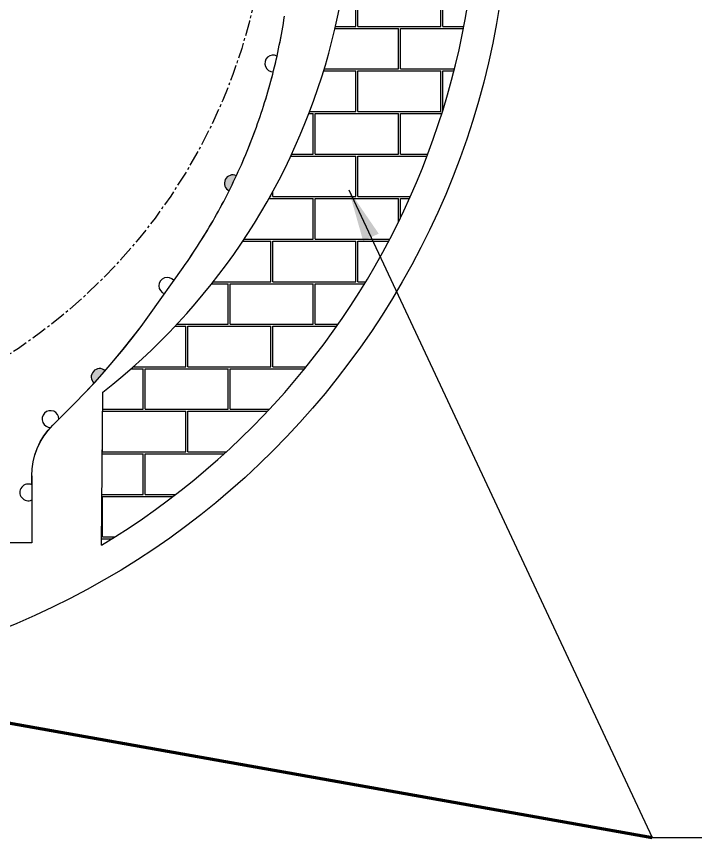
# Model space of a CAD drawing. Header units: millimetres. Extents: x 3346 to 4468, y 1053 to 1397.
# Drawn here: x 4341.3 to 4373.75, y 1209 to 1248.22 of the extents above; entities that cross this region are included whole.
import ezdxf

# ---------------------------------------------------------------- set-up
doc = ezdxf.new("R2010")
doc.units = ezdxf.units.MM
doc.linetypes.add('CENTER2', pattern=[1.125, 0.75, -0.125, 0.125, -0.125])
for name, color, linetype in [('66', 1, 'Continuous'), ('DIM', 3, 'Continuous'), ('L91', 3, 'Continuous'), ('LCD_FPC', 22, 'Continuous')]:
    doc.layers.add(name, color=color, linetype=linetype)
doc.styles.get("Standard").update_dxf_attribs({"font": 'txt', "bigfont": 'gbcbig.shx'})
doc.styles.add('TITLE', font='dutchb.ttf')
doc.dimstyles.new('ISO-25', dxfattribs={"dimtxt": 2.5, "dimasz": 2.5, "dimexe": 1.25, "dimexo": 0.625, "dimtad": 1, "dimtxsty": 'Standard', "dimcen": 2.5, "dimadec": 0, "dimazin": 0, "dimtfac": 1, "dimtmove": 0, "dimatfit": 3, "dimfxl": 1, "dimarcsym": 0})
doc.dimstyles.new('ISO-25$7', dxfattribs={"dimscale": 0.5, "dimtxt": 3.5, "dimasz": 2, "dimexe": 1.25, "dimexo": 0.625, "dimtad": 0, "dimzin": 1, "dimdsep": 46, "dimtxsty": 'TITLE', "dimcen": 0, "dimclrd": 7, "dimclre": 256, "dimclrt": 7, "dimadec": 0, "dimazin": 0, "dimtfac": 1, "dimtmove": 0, "dimatfit": 0, "dimfxl": 1, "dimlwd": 9, "dimlwe": 9, "dimarcsym": 0})

msp = doc.modelspace()

# ---------------------------------------------------------------- hatches: boundary and pattern name
at = {"true_color": 0xf1eb1f}
h = msp.add_hatch(dxfattribs=at)
h.set_pattern_fill('AR-B816C', color=2, scale=0.01)
h.set_pattern_definition([(0, (649.2094, 0), (2.032, 2.032), [3.96875, -0.09525]), (0, (647.1774, 0.0953), (2.032, 2.032), [3.96875, -0.09525]), (90, (649.2094, 0), (-2.032, 2.032), [-2.12725, 1.93675]), (90, (649.1141, 0), (-2.032, 2.032), [-2.12725, 1.93675])])
h.paths.add_polyline_path([(4307.3087, 1222.9738), (4307.2515, 1230.2776, -2.9041642), (4345.4229, 1230.2776), (4345.3657, 1222.9738, 3.6120499)])
at = {"layer": 'LCD_FPC'}
for points in [[(4351.602, 1240.1741), (4351.6787, 1240.333), (4351.7543, 1240.4925), (4351.8115, 1240.6151, 0.9930159), (4351.4641, 1239.8945), (4351.5244, 1240.0156)], [(4345.0079, 1230.706), (4345.0444, 1230.7448), (4345.5086, 1231.2599), (4345.5434, 1231.3003, 0.9972291)]]:
    msp.add_hatch(color=0, dxfattribs=at).paths.add_polyline_path(points)

# ---------------------------------------------------------------- linework, layer by layer
at = {"color": 2}
msp.add_line((4345.3657, 1222.9738), (4345.4229, 1230.2776), dxfattribs=at)
at = {"color": 8}
msp.add_circle((4326.3372, 1254.7058), 38.5, dxfattribs=at)
at = {"color": 8, "linetype": 'CENTER2'}
msp.add_circle((4326.3372, 1254.7058), 26.94, dxfattribs=at)
at = {"color": 2}
for radius, start, end in [(37, 300.94962, 239.05038), (31, 308.00057, 231.99943)]:
    msp.add_arc((4326.3372, 1254.7058), radius, start, end, dxfattribs=at)
at = {"layer": '66'}
for centre, start, end in [((4353.5689, 1245.9735), 62.74044, 270.47569), ((4348.5052, 1235.3579), 37.57413, 251.50638), ((4342.9319, 1228.9931), 359.7591, 271.71541), ((4341.8677, 1225.4882), 64.84934, 295.15066)]:
    msp.add_arc(centre, 0.4, start, end, dxfattribs=at)
at = {"layer": 'DIM', "color": 4}
for p, q in [((4342.0377, 1226.2773), (4342.0377, 1223.0826)), ((4342.0377, 1223.0826), (4310.6377, 1223.0826))]:
    msp.add_line(p, q, dxfattribs=at)
msp.add_lwpolyline([(4342.0377, 1225.8826), (4342.0377, 1226.2773), (4342.0544, 1226.6161), (4342.1036, 1226.948), (4342.1851, 1227.2735), (4342.2981, 1227.5894), (4342.4416, 1227.8927), (4342.6141, 1228.1805), (4342.814, 1228.45), (4343.0418, 1228.7013), (4344.0851, 1229.7447), (4344.5697, 1230.2395), (4345.0444, 1230.7448), (4345.5086, 1231.2599), (4345.9619, 1231.7846), (4346.4041, 1232.3186), (4346.8352, 1232.8617), (4347.2549, 1233.4136), (4347.6625, 1233.9735), (4349.2687, 1236.2286), (4349.3702, 1236.373), (4349.4707, 1236.5181), (4349.5704, 1236.6637), (4349.6692, 1236.81), (4349.767, 1236.9569), (4349.8639, 1237.1044), (4349.9598, 1237.2525), (4350.0549, 1237.4013), (4350.149, 1237.5506), (4350.2422, 1237.7005), (4350.3344, 1237.851), (4350.4256, 1238.002), (4350.516, 1238.1537), (4350.6053, 1238.3059), (4350.6937, 1238.4586), (4350.7812, 1238.6119), (4350.8676, 1238.7658), (4350.9532, 1238.9202), (4351.0377, 1239.0751), (4351.1213, 1239.2306), (4351.2039, 1239.3865), (4351.2855, 1239.543), (4351.3661, 1239.7), (4351.4457, 1239.8575), (4351.5244, 1240.0156), (4351.602, 1240.1741), (4351.6787, 1240.333), (4351.7543, 1240.4925), (4351.829, 1240.6524), (4351.9026, 1240.8128), (4351.9752, 1240.9737), (4352.0468, 1241.135), (4352.1174, 1241.2968), (4352.187, 1241.4589), (4352.2556, 1241.6216), (4352.3231, 1241.7846), (4352.3896, 1241.9481), (4352.4551, 1242.112), (4352.5196, 1242.2763), (4352.583, 1242.441), (4352.6454, 1242.6061), (4352.7067, 1242.7716), (4352.7671, 1242.9375), (4352.8263, 1243.1037), (4352.8845, 1243.2704), (4352.9417, 1243.4373), (4352.9978, 1243.6047), (4353.0529, 1243.7723), (4353.1069, 1243.9404), (4353.1599, 1244.1087), (4353.2118, 1244.2774), (4353.2626, 1244.4464), (4353.3124, 1244.6158), (4353.3611, 1244.7854), (4353.4087, 1244.9554), (4353.4553, 1245.1256), (4353.5008, 1245.2961), (4353.5452, 1245.4669), (4353.5886, 1245.638), (4353.6308, 1245.8094), (4353.672, 1245.981), (4353.7122, 1246.1529), (4353.7512, 1246.325), (4353.7892, 1246.4974), (4353.826, 1246.67), (4353.8618, 1246.8428), (4353.8965, 1247.0158), (4353.9302, 1247.1891), (4353.9627, 1247.3626), (4353.9941, 1247.5362), (4354.0245, 1247.7101), (4354.0537, 1247.8842), (4354.0819, 1248.0584), (4354.1089, 1248.2328)], dxfattribs=at)
for centre, start, end in [((4351.6403, 1240.2535), 64.66131, 243.85819), ((4345.2765, 1231.0024), 48.14032, 227.82236)]:
    msp.add_arc(centre, 0.4, start, end, dxfattribs=at)
at = {"layer": 'L91', "color": 7, "linetype": 'Continuous'}
for p, q in [((4342.0377, 1226.2807), (4342.0377, 1223.086)), ((4342.0377, 1223.086), (4310.6377, 1223.086))]:
    msp.add_line(p, q, dxfattribs=at)
msp.add_lwpolyline([(4342.0377, 1225.886), (4342.0377, 1226.2807), (4342.0544, 1226.6195), (4342.1036, 1226.9514), (4342.1851, 1227.2768), (4342.2981, 1227.5927), (4342.4416, 1227.896), (4342.6141, 1228.1838), (4342.814, 1228.4533), (4343.0418, 1228.7047), (4344.0851, 1229.748), (4344.5697, 1230.2428), (4345.0444, 1230.7481), (4345.5086, 1231.2633), (4345.9619, 1231.7879), (4346.4041, 1232.3219), (4346.8352, 1232.865), (4347.2549, 1233.4169), (4347.6625, 1233.9768), (4349.2687, 1236.2319), (4349.3702, 1236.3763), (4349.4707, 1236.5214), (4349.5704, 1236.667), (4349.6692, 1236.8133), (4349.767, 1236.9602), (4349.8639, 1237.1077), (4349.9598, 1237.2559), (4350.0549, 1237.4046), (4350.149, 1237.5539), (4350.2422, 1237.7038), (4350.3344, 1237.8543), (4350.4256, 1238.0054), (4350.516, 1238.157), (4350.6053, 1238.3092), (4350.6937, 1238.4619), (4350.7812, 1238.6153), (4350.8676, 1238.7691), (4350.9532, 1238.9235), (4351.0377, 1239.0784), (4351.1213, 1239.2339), (4351.2039, 1239.3899), (4351.2855, 1239.5464), (4351.3661, 1239.7034), (4351.4457, 1239.8609), (4351.5244, 1240.0189), (4351.602, 1240.1774), (4351.6787, 1240.3364), (4351.7543, 1240.4958), (4351.829, 1240.6557), (4351.9026, 1240.8162), (4351.9752, 1240.977), (4352.0468, 1241.1383), (4352.1174, 1241.3001), (4352.187, 1241.4623), (4352.2556, 1241.6249), (4352.3231, 1241.788), (4352.3896, 1241.9514), (4352.4551, 1242.1153), (4352.5196, 1242.2797), (4352.583, 1242.4444), (4352.6454, 1242.6095), (4352.7067, 1242.7749), (4352.7671, 1242.9408), (4352.8263, 1243.1071), (4352.8845, 1243.2737), (4352.9417, 1243.4407), (4352.9978, 1243.608), (4353.0529, 1243.7757), (4353.1069, 1243.9437), (4353.1599, 1244.1121), (4353.2118, 1244.2808), (4353.2626, 1244.4498), (4353.3124, 1244.6191), (4353.3611, 1244.7887), (4353.4087, 1244.9587), (4353.4553, 1245.1289), (4353.5008, 1245.2995), (4353.5452, 1245.4703), (4353.5886, 1245.6414), (4353.6308, 1245.8127), (4353.672, 1245.9843), (4353.7122, 1246.1562), (4353.7512, 1246.3283), (4353.7892, 1246.5007), (4353.826, 1246.6733), (4353.8618, 1246.8461), (4353.8965, 1247.0192), (4353.9302, 1247.1924), (4353.9627, 1247.3659), (4353.9941, 1247.5396), (4354.0245, 1247.7134), (4354.0537, 1247.8875), (4354.0819, 1248.0617), (4354.1089, 1248.2361)], dxfattribs=at)

# ---------------------------------------------------------------- leaders
at = {"color": 3}
for points, dimstyle, override in [([(4357.1761, 1239.9361), (4371.6753, 1209.0007), (4413.9712, 1209.0007)], 'ISO-25', {"dimgap": 0.625, "dimtad": 0}), ([(4326.124, 1217.1281), (4371.6753, 1209.0007)], 'ISO-25$7', {"dimscale": 1, "dimtxt": 2.5, "dimasz": 2.5, "dimzin": 8, "dimdsep": 44, "dimtxsty": 'Standard', "dimcen": 2.5, "dimclrd": 0, "dimclre": 0, "dimclrt": 0, "dimatfit": 3, "dimlwd": 65534, "dimlwe": 65534})]:
    msp.add_leader(points, dimstyle=dimstyle, override=override, dxfattribs=at)

doc.saveas('drawing.dxf')
